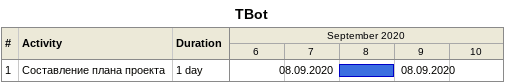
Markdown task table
TBot

| ID | Task | Duration | Start | Finish |
|---|---|---|---|---|
| 1 | Составление плана проекта | 1d | 2020-09-08 | 2020-09-08 |
